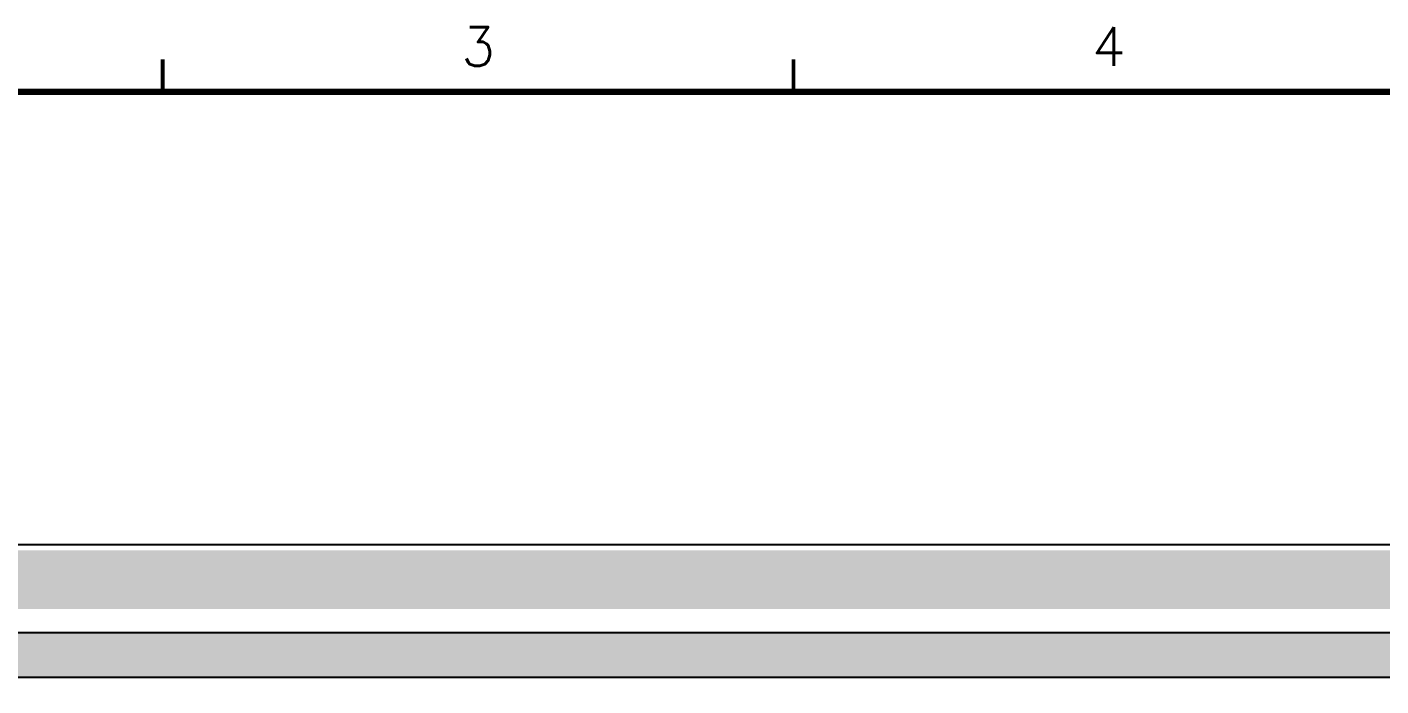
# Model space of a CAD drawing. Extents: x 295 to 953, y 10 to 290.
# Drawn here: x 579 to 683.6, y 239.1 to 290 of the extents above; entities that cross this region are included whole.
import ezdxf
from ezdxf.enums import TextEntityAlignment as Align

# ---------------------------------------------------------------- set-up
doc = ezdxf.new("R2010")
doc.units = 0
doc.header["$LTSCALE"] = 5
doc.header["$MEASUREMENT"] = 0
doc.layers.get('0').update_dxf_attribs({"linetype": 'CONTINUOUS', "lineweight": 25})
for name, color, linetype in [('19_SOLD_GBR', 4, 'CONTINUOUS'), ('문자', 4, 'CONTINUOUS'), ('테두리', 3, 'CONTINUOUS')]:
    doc.layers.add(name, color=color, linetype=linetype)
doc.styles.get("Standard").update_dxf_attribs({"font": 'simplex.shx'})

# ---------------------------------------------------------------- blocks, each defined once
blk = doc.blocks.new('C')
at = {"layer": '테두리'}
for points, const_width in [([(112.5, 287.5), (112.5, 285)], 0.3), ([(161.25, 287.5), (161.25, 285)], 0.3), ([(15, 285), (15, 15), (405, 15), (405, 285), (15, 285)], 0.5)]:
    blk.add_lwpolyline(points, dxfattribs=dict(at, const_width=const_width))
at = {"layer": '문자'}
for s, p in [('3', (136.88, 288.5)), ('4', (185.62, 288.5))]:
    blk.add_text(s, height=3, dxfattribs=at).set_placement(p, align=Align.MIDDLE)

msp = doc.modelspace()

# ---------------------------------------------------------------- linework, layer by layer
at = {"layer": '19_SOLD_GBR', "color": 7}
for p, q in [((868.48, 250), (508.78, 250)), ((521.63, 243.23), (855.11, 243.23)), ((718.19, 239.77), (547.01, 239.77))]:
    msp.add_line(p, q, dxfattribs=at)
for points in [[(868.07, 246.53), (868.07, 249.18), (505.89, 246.53), (508.53, 249.18)], [(868.07, 249.18), (867.65, 249.59), (508.53, 249.18), (508.94, 249.59)], [(867.65, 249.59), (867.65, 249.59), (508.94, 249.59), (867.65, 249.59)], [(868.07, 245.05), (868.07, 246.53), (505.89, 245.05), (505.89, 246.53)], [(868.07, 245.05), (868.07, 245.05), (856.93, 245.05), (505.89, 245.05)], [(855.11, 241.42), (855.11, 243.23), (519.82, 241.42), (521.63, 243.23)], [(718.19, 239.77), (719.84, 241.42), (518.17, 239.77), (519.82, 241.42)]]:
    msp.add_solid(points, dxfattribs=at)

# ---------------------------------------------------------------- block references
msp.add_blockref('C', (476.98, 0))

doc.saveas('drawing.dxf')
